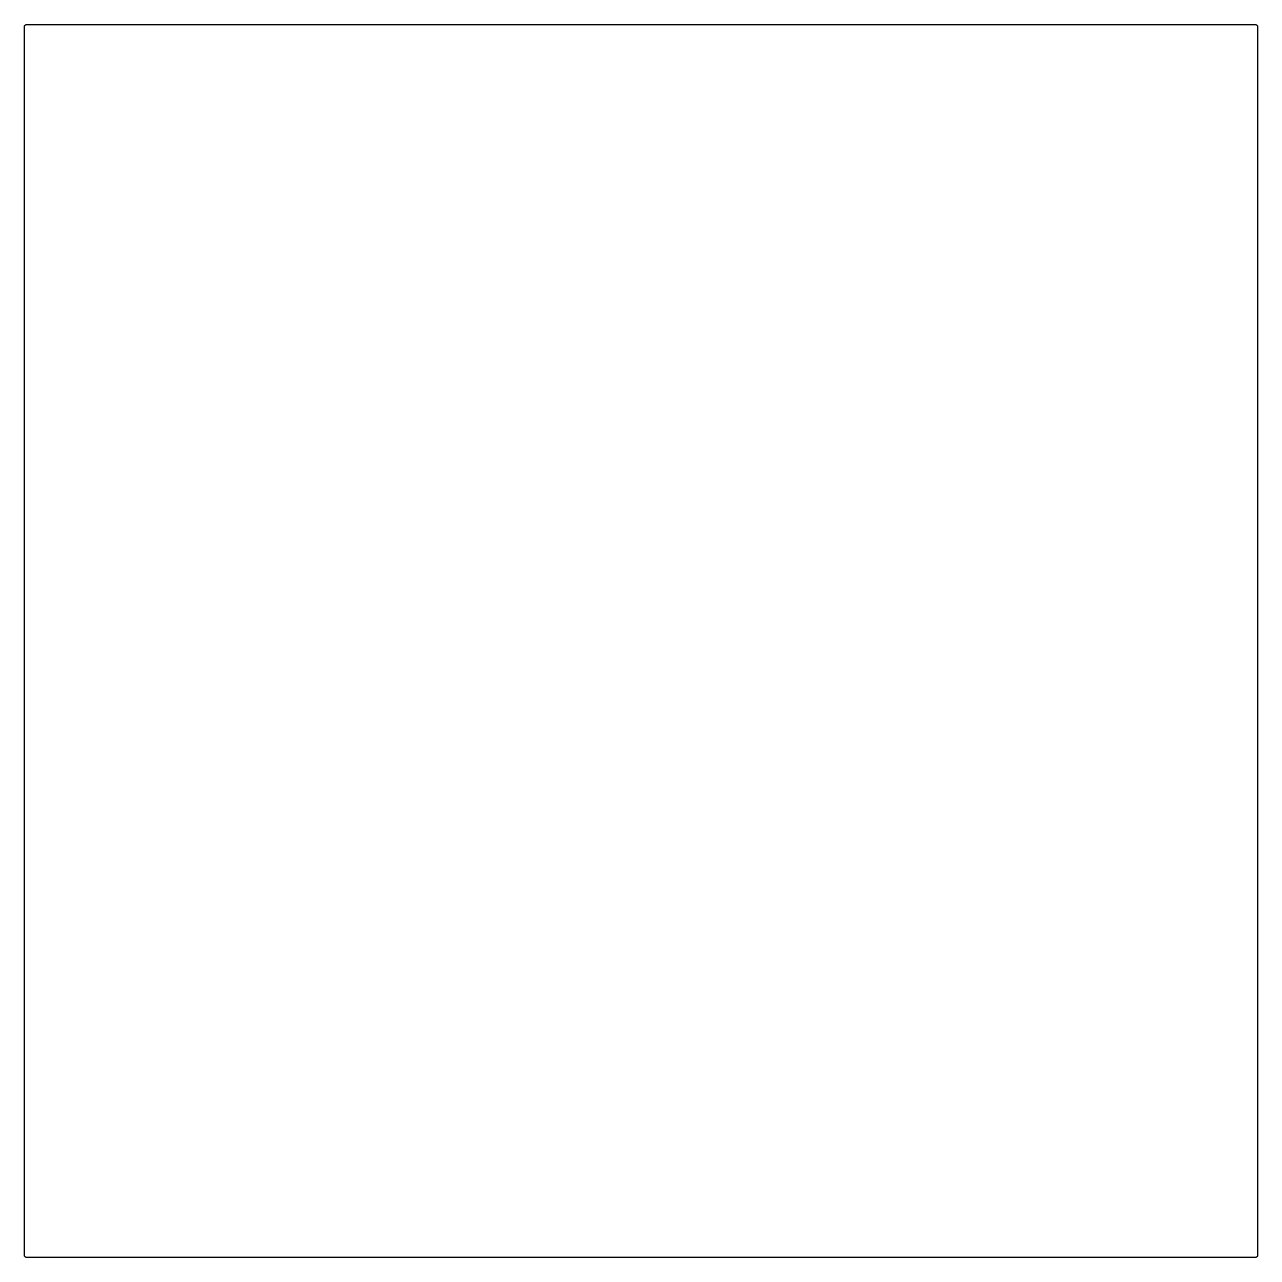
# Model space of a CAD drawing. Extents: x 140 to 150, y -60 to -50.
import ezdxf

# ---------------------------------------------------------------- set-up
doc = ezdxf.new("R2010")
doc.units = 0
doc.layers.add('BLACK', color=7, linetype='CONTINUOUS')

msp = doc.modelspace()

# ---------------------------------------------------------------- linework, layer by layer
at = {"layer": 'BLACK', "linetype": 'CONTINUOUS'}
for p, q in [((140.012, -50.0001), (140.013, -50)), ((140.013, -50), (149.987, -50)), ((149.987, -50), (149.987, -50)), ((149.987, -50), (149.987, -50)), ((149.987, -50), (149.989, -50.0001)), ((140, -50.0101), (140.001, -50.009)), ((140, -50.0114), (140, -50.0101)), ((140, -50.0101), (140, -50.0101)), ((140, -50.0101), (140, -50.0101)), ((140, -50.0125), (140, -50.0114)), ((140, -50.0126), (140, -50.0125)), ((140, -59.9873), (140, -50.0126)), ((140, -50.0126), (140, -50.0126)), ((140.001, -50.0077), (140.002, -50.0067)), ((140.001, -50.0078), (140.001, -50.0077)), ((140.001, -50.0077), (140.001, -50.0077)), ((140.001, -50.009), (140.001, -50.0078)), ((140.002, -50.0055), (140.003, -50.0046)), ((140.002, -50.0056), (140.002, -50.0055)), ((140.002, -50.0067), (140.002, -50.0056)), ((140.002, -50.0056), (140.002, -50.0056)), ((140.003, -50.0046), (140.004, -50.0037)), ((140.004, -50.0036), (140.005, -50.0029)), ((140.004, -50.0037), (140.004, -50.0036)), ((140.004, -50.0037), (140.004, -50.0037)), ((140.005, -50.0029), (140.006, -50.0021)), ((140.006, -50.0021), (140.007, -50.0015)), ((140.006, -50.0021), (140.006, -50.0021)), ((140.006, -50.0021), (140.006, -50.0021)), ((140.007, -50.0015), (140.008, -50.001)), ((140.008, -50.0009), (140.009, -50.0006)), ((140.008, -50.001), (140.008, -50.0009)), ((140.008, -50.0009), (140.008, -50.0009)), ((140.009, -50.0006), (140.01, -50.0002)), ((140.01, -50.0002), (140.012, -50.0001)), ((140.01, -50.0002), (140.01, -50.0002)), ((140.01, -50.0002), (140.01, -50.0002)), ((149.989, -50.0001), (149.99, -50.0003)), ((149.99, -50.0003), (149.99, -50.0003)), ((149.99, -50.0003), (149.99, -50.0003)), ((149.99, -50.0003), (149.991, -50.0006)), ((149.991, -50.0006), (149.992, -50.001)), ((149.992, -50.001), (149.992, -50.001)), ((149.992, -50.001), (149.992, -50.001)), ((149.992, -50.001), (149.993, -50.0016)), ((149.993, -50.0016), (149.994, -50.0022)), ((149.994, -50.0022), (149.994, -50.0022)), ((149.994, -50.0022), (149.994, -50.0022)), ((149.994, -50.0022), (149.995, -50.003)), ((149.995, -50.003), (149.996, -50.0038)), ((149.996, -50.0038), (149.996, -50.0038)), ((149.996, -50.0038), (149.996, -50.0038)), ((149.996, -50.0038), (149.997, -50.0047)), ((149.997, -50.0047), (149.998, -50.0057)), ((149.998, -50.0057), (149.998, -50.0057)), ((149.998, -50.0057), (149.998, -50.0057)), ((149.998, -50.0057), (149.998, -50.0068)), ((149.998, -50.0068), (149.999, -50.0079)), ((149.999, -50.0079), (149.999, -50.0079)), ((149.999, -50.0079), (149.999, -50.0079)), ((149.999, -50.0079), (149.999, -50.0091)), ((149.999, -50.0091), (150, -50.0102)), ((150, -50.0102), (150, -50.0103)), ((150, -50.0103), (150, -50.0103)), ((150, -50.0103), (150, -50.0115)), ((150, -50.0115), (150, -50.0127)), ((150, -50.0127), (150, -59.9874)), ((140, -59.9885), (140, -59.9873)), ((140, -59.9897), (140, -59.9885)), ((140, -59.9898), (140, -59.9897)), ((140, -59.9897), (140, -59.9897)), ((140.001, -59.9909), (140, -59.9898)), ((140.001, -59.9921), (140.001, -59.9909)), ((140.002, -59.9932), (140.001, -59.9921)), ((140.001, -59.9921), (140.001, -59.9921)), ((140.001, -59.9921), (140.001, -59.9921)), ((140.002, -59.9943), (140.002, -59.9932)), ((140.003, -59.9952), (140.002, -59.9943)), ((140.002, -59.9943), (140.002, -59.9943)), ((140.002, -59.9943), (140.002, -59.9943)), ((140.004, -59.9962), (140.003, -59.9952)), ((140.005, -59.997), (140.004, -59.9962)), ((140.004, -59.9962), (140.004, -59.9962)), ((140.004, -59.9962), (140.004, -59.9962)), ((140.006, -59.9978), (140.005, -59.997)), ((140.007, -59.9984), (140.006, -59.9978)), ((140.006, -59.9978), (140.006, -59.9978)), ((140.006, -59.9978), (140.006, -59.9978)), ((140.008, -59.999), (140.007, -59.9984)), ((140.009, -59.9994), (140.008, -59.999)), ((140.008, -59.999), (140.008, -59.999)), ((140.008, -59.999), (140.008, -59.999)), ((140.01, -59.9997), (140.009, -59.9994)), ((140.011, -59.9999), (140.01, -59.9997)), ((140.01, -59.9997), (140.01, -59.9997)), ((140.01, -59.9997), (140.01, -59.9997)), ((140.013, -60), (140.011, -59.9999)), ((149.987, -60), (140.013, -60)), ((140.013, -60), (140.013, -60)), ((140.013, -60), (140.013, -60)), ((149.988, -59.9999), (149.987, -60)), ((149.99, -59.9998), (149.988, -59.9999)), ((149.991, -59.9994), (149.99, -59.9998)), ((149.99, -59.9998), (149.99, -59.9998)), ((149.99, -59.9998), (149.99, -59.9998)), ((149.992, -59.9991), (149.991, -59.9994)), ((149.993, -59.9985), (149.992, -59.999)), ((149.992, -59.999), (149.992, -59.9991)), ((149.992, -59.9991), (149.992, -59.9991)), ((149.994, -59.9979), (149.993, -59.9985)), ((149.995, -59.9971), (149.994, -59.9979)), ((149.994, -59.9979), (149.994, -59.9979)), ((149.994, -59.9979), (149.994, -59.9979)), ((149.996, -59.9964), (149.995, -59.9971)), ((149.997, -59.9954), (149.996, -59.9963)), ((149.996, -59.9963), (149.996, -59.9963)), ((149.996, -59.9963), (149.996, -59.9964)), ((149.998, -59.9945), (149.997, -59.9954)), ((149.999, -59.9923), (149.998, -59.9933)), ((149.998, -59.9933), (149.998, -59.9944)), ((149.998, -59.9944), (149.998, -59.9944)), ((149.998, -59.9944), (149.998, -59.9945)), ((150, -59.9899), (149.999, -59.991)), ((149.999, -59.991), (149.999, -59.9922)), ((149.999, -59.9922), (149.999, -59.9923)), ((149.999, -59.9923), (149.999, -59.9923)), ((150, -59.9874), (150, -59.9875)), ((150, -59.9874), (150, -59.9874)), ((150, -59.9875), (150, -59.9886)), ((150, -59.9886), (150, -59.9899)), ((150, -59.9899), (150, -59.9899)), ((150, -59.9899), (150, -59.9899))]:
    msp.add_line(p, q, dxfattribs=at)

doc.saveas('drawing.dxf')
